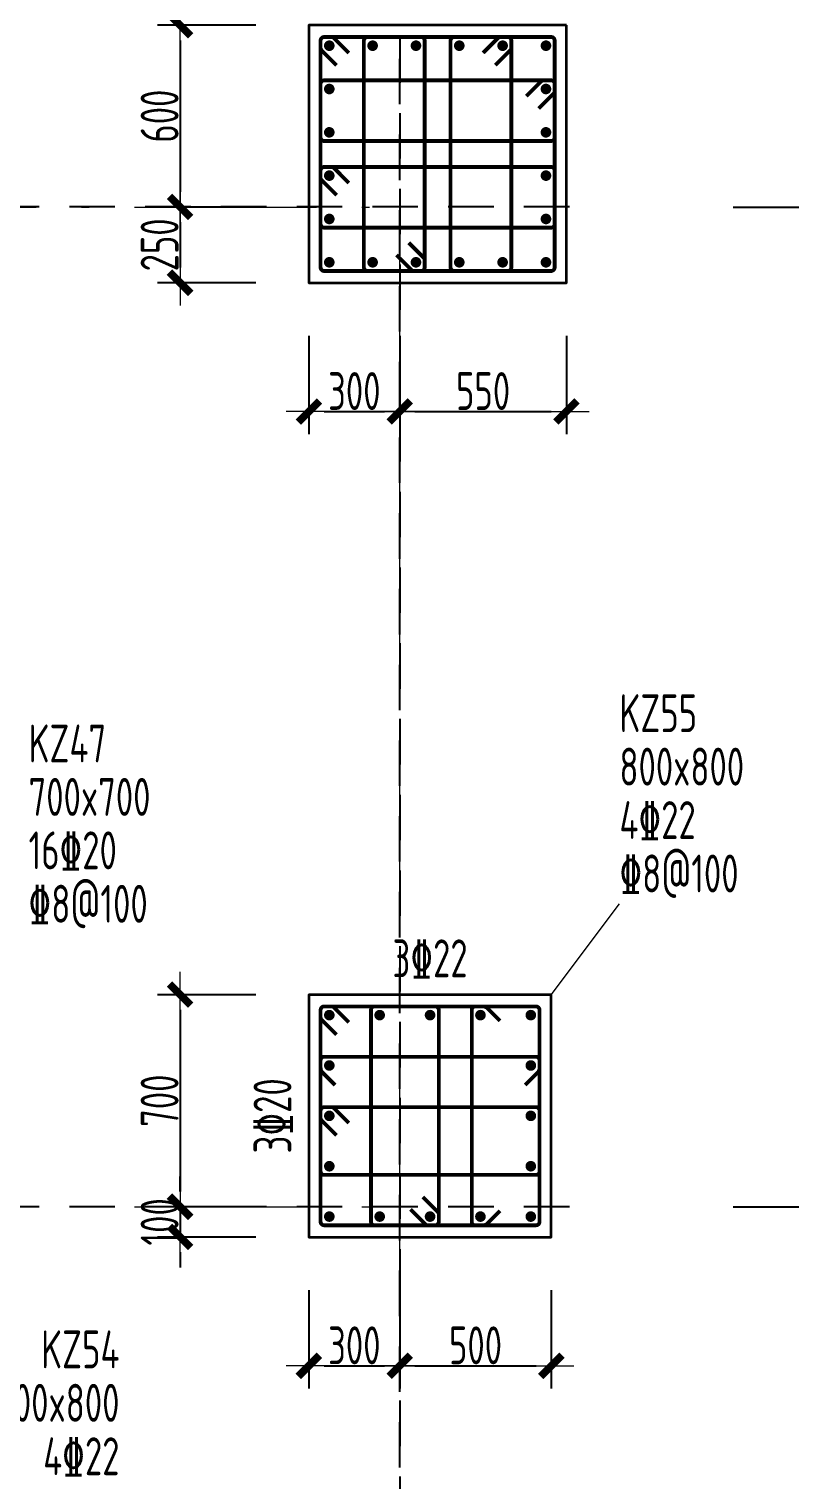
# Model space of a CAD drawing. Header units: millimetres. Extents: x 539196 to 807275, y 431843 to 1156631.
# Drawn here: x 647421 to 652443, y 581255 to 590834 of the extents above; entities that cross this region are included whole.
import ezdxf
from ezdxf.enums import TextEntityAlignment as Align

# ---------------------------------------------------------------- set-up
doc = ezdxf.new("R2010")
doc.units = ezdxf.units.MM
doc.header["$MEASUREMENT"] = 0
for name, pattern in [('DOTE', [2.42, 2, -0.2, 0.02, -0.2]), ('点划线', [1850, 1200, -300, 50, -300]), ('虚线', [500, 300, -200])]:
    doc.linetypes.add(name, pattern=pattern)
doc.layers.add('DOTE', color=1, linetype='DOTE')
for name, color, linetype, lineweight in [('柱原位标注', 7, 'Continuous', 18), ('柱尺寸标注', 3, 'Continuous', 18), ('柱标注引线', 2, 'Continuous', 18), ('柱箍筋', 1, 'Continuous', 25), ('柱纵筋', 1, 'Continuous', 70), ('柱集中标注', 2, 'Continuous', 18), ('砼柱', 2, 'Continuous', 35), ('网格', 9, '点划线', 18), ('轴线标注', 3, 'Continuous', 18)]:
    doc.layers.add(name, color=color, linetype=linetype, lineweight=lineweight)
doc.styles.add('样式 1', font='yjkeng.shx', dxfattribs={"width": 0.7, "bigfont": 'yjkchn.shx'})
doc.dimstyles.new('盈建科结构', dxfattribs={"dimscale": 100, "dimtxt": 2.5, "dimasz": 1, "dimexe": 1.5, "dimexo": 0.625, "dimgap": 0.1, "dimtad": 1, "dimdec": 0, "dimrnd": 1, "dimzin": 0, "dimdsep": 46, "dimtxsty": '样式 1', "dimblk": '_yjkbk', "dimblk1": 'ARCHTICK', "dimblk2": 'ARCHTICK', "dimcen": 0.09, "dimadec": 0, "dimazin": 0, "dimtfac": 1, "dimtdec": 4, "dimtix": 1, "dimtmove": 2, "dimatfit": 3, "dimfxl": 0, "dimtolj": 1, "dimtzin": 0, "dimarcsym": 0})

# ---------------------------------------------------------------- blocks, each defined once
blk = doc.blocks.new('_yjkbk')
blk.add_line((-1, 0), (1.5, 0))
blk.add_lwpolyline([(-0.7, -0.7, 0.5, 0.5, 0), (0.7, 0.7, 0.5, 0.5, 0)], format="xyseb")
blk = doc.blocks.new('*D2084')
at = {"layer": 'Defpoints', "color": 0}
for p in [(649267.6, 582859.2), (649867.6, 582859.2), (649867.6, 582009.2)]:
    blk.add_point(p, dxfattribs=at)
at = {"layer": '柱尺寸标注', "color": 0, "lineweight": -2}
for p, q in [((649267.6, 582509.2), (649267.6, 581859.2)), ((649867.6, 582509.2), (649867.6, 581859.2)), ((649367.6, 582009.2), (649767.6, 582009.2))]:
    blk.add_line(p, q, dxfattribs=at)
at = {"layer": '柱尺寸标注', "color": 0, "lineweight": -2, "xscale": 100, "yscale": 100, "zscale": 100, "rotation": 180}
blk.add_blockref('_yjkbk', (649267.6, 582009.2), dxfattribs=at)
at = {"layer": '柱尺寸标注', "color": 0, "lineweight": -2, "xscale": 100, "yscale": 100, "zscale": 100}
blk.add_blockref('_yjkbk', (649867.6, 582009.2), dxfattribs=at)
at = {"layer": '柱尺寸标注', "color": 0, "insert": (649567.6, 582144.2), "char_height": 250, "attachment_point": 5, "style": '样式 1'}
blk.add_mtext('\\A1;300', dxfattribs=at)
blk = doc.blocks.new('_ARCHTICK')
at = {"color": 0, "linetype": 'ByBlock', "const_width": 0.15}
blk.add_lwpolyline([(-0.5, -0.5), (0.5, 0.5)], dxfattribs=at)
blk = doc.blocks.new('*D2085')
at = {"layer": 'Defpoints', "color": 0}
for p in [(649867.6, 582859.2), (650867.6, 582859.2), (650867.6, 582009.2)]:
    blk.add_point(p, dxfattribs=at)
at = {"layer": '柱尺寸标注', "color": 0, "lineweight": -2}
for p, q in [((649867.6, 582509.2), (649867.6, 581859.2)), ((650867.6, 582509.2), (650867.6, 581859.2)), ((649967.6, 582009.2), (650767.6, 582009.2))]:
    blk.add_line(p, q, dxfattribs=at)
at = {"layer": '柱尺寸标注', "color": 0, "lineweight": -2, "xscale": 100, "yscale": 100, "zscale": 100, "rotation": 180}
blk.add_blockref('_yjkbk', (649867.6, 582009.2), dxfattribs=at)
at = {"layer": '柱尺寸标注', "color": 0, "lineweight": -2, "xscale": 100, "yscale": 100, "zscale": 100}
blk.add_blockref('_yjkbk', (650867.6, 582009.2), dxfattribs=at)
at = {"layer": '柱尺寸标注', "color": 0, "insert": (650367.6, 582144.2), "char_height": 250, "attachment_point": 5, "style": '样式 1'}
blk.add_mtext('\\A1;500', dxfattribs=at)
blk = doc.blocks.new('*D2086')
at = {"layer": 'Defpoints', "color": 0}
for p in [(649267.6, 584459.2), (648417.6, 583059.2), (649267.6, 583059.2)]:
    blk.add_point(p, dxfattribs=at)
at = {"layer": '柱尺寸标注', "color": 0, "lineweight": -2}
for p, q in [((648917.6, 584459.2), (648267.6, 584459.2)), ((648417.6, 584359.2), (648417.6, 583159.2)), ((648917.6, 583059.2), (648267.6, 583059.2))]:
    blk.add_line(p, q, dxfattribs=at)
at = {"layer": '柱尺寸标注', "color": 0, "lineweight": -2, "xscale": 100, "yscale": 100, "zscale": 100}
for p, rotation in [((648417.6, 584459.2), 90), ((648417.6, 583059.2), 270)]:
    blk.add_blockref('_yjkbk', p, dxfattribs=dict(at, rotation=rotation))
at = {"layer": '柱尺寸标注', "color": 0, "insert": (648282.6, 583759.2), "char_height": 250, "attachment_point": 5, "rotation": 90, "style": '样式 1'}
blk.add_mtext('\\A1;700', dxfattribs=at)
blk = doc.blocks.new('*D2087')
at = {"layer": 'Defpoints', "color": 0}
for p in [(649267.6, 583059.2), (648417.6, 582859.2), (649267.6, 582859.2)]:
    blk.add_point(p, dxfattribs=at)
at = {"layer": '柱尺寸标注', "color": 0, "lineweight": -2}
for p, q in [((648417.6, 583159.2), (648417.6, 583259.2)), ((648917.6, 583059.2), (648267.6, 583059.2)), ((648417.6, 583059.2), (648417.6, 582859.2)), ((648917.6, 582859.2), (648267.6, 582859.2)), ((648417.6, 582759.2), (648417.6, 582659.2))]:
    blk.add_line(p, q, dxfattribs=at)
at = {"layer": '柱尺寸标注', "color": 0, "lineweight": -2, "xscale": 100, "yscale": 100, "zscale": 100}
for p, rotation in [((648417.6, 583059.2), 270), ((648417.6, 582859.2), 90)]:
    blk.add_blockref('_yjkbk', p, dxfattribs=dict(at, rotation=rotation))
at = {"layer": '柱尺寸标注', "color": 0, "insert": (648282.6, 582959.2), "char_height": 250, "attachment_point": 5, "rotation": 90, "style": '样式 1'}
blk.add_mtext('\\A1;100', dxfattribs=at)
blk = doc.blocks.new('*D2088')
at = {"layer": 'Defpoints', "color": 0}
for p in [(649267.6, 589159.2), (649867.6, 589159.2), (649867.6, 588309.2)]:
    blk.add_point(p, dxfattribs=at)
at = {"layer": '柱尺寸标注', "color": 0, "lineweight": -2}
for p, q in [((649267.6, 588809.2), (649267.6, 588159.2)), ((649867.6, 588809.2), (649867.6, 588159.2)), ((649367.6, 588309.2), (649767.6, 588309.2))]:
    blk.add_line(p, q, dxfattribs=at)
at = {"layer": '柱尺寸标注', "color": 0, "lineweight": -2, "xscale": 100, "yscale": 100, "zscale": 100, "rotation": 180}
blk.add_blockref('_yjkbk', (649267.6, 588309.2), dxfattribs=at)
at = {"layer": '柱尺寸标注', "color": 0, "lineweight": -2, "xscale": 100, "yscale": 100, "zscale": 100}
blk.add_blockref('_yjkbk', (649867.6, 588309.2), dxfattribs=at)
at = {"layer": '柱尺寸标注', "color": 0, "insert": (649567.6, 588444.2), "char_height": 250, "attachment_point": 5, "style": '样式 1'}
blk.add_mtext('\\A1;300', dxfattribs=at)
blk = doc.blocks.new('*D2089')
at = {"layer": 'Defpoints', "color": 0}
for p in [(649867.6, 589159.2), (650967.6, 589159.2), (650967.6, 588309.2)]:
    blk.add_point(p, dxfattribs=at)
at = {"layer": '柱尺寸标注', "color": 0, "lineweight": -2}
for p, q in [((649867.6, 588809.2), (649867.6, 588159.2)), ((650967.6, 588809.2), (650967.6, 588159.2)), ((649967.6, 588309.2), (650867.6, 588309.2))]:
    blk.add_line(p, q, dxfattribs=at)
at = {"layer": '柱尺寸标注', "color": 0, "lineweight": -2, "xscale": 100, "yscale": 100, "zscale": 100, "rotation": 180}
blk.add_blockref('_yjkbk', (649867.6, 588309.2), dxfattribs=at)
at = {"layer": '柱尺寸标注', "color": 0, "lineweight": -2, "xscale": 100, "yscale": 100, "zscale": 100}
blk.add_blockref('_yjkbk', (650967.6, 588309.2), dxfattribs=at)
at = {"layer": '柱尺寸标注', "color": 0, "insert": (650417.6, 588444.2), "char_height": 250, "attachment_point": 5, "style": '样式 1'}
blk.add_mtext('\\A1;550', dxfattribs=at)
blk = doc.blocks.new('*D2090')
at = {"layer": 'Defpoints', "color": 0}
for p in [(649267.6, 590859.2), (648417.6, 589659.2), (649267.6, 589659.2)]:
    blk.add_point(p, dxfattribs=at)
at = {"layer": '柱尺寸标注', "color": 0, "lineweight": -2}
for p, q in [((648917.6, 590859.2), (648267.6, 590859.2)), ((648417.6, 590759.2), (648417.6, 589759.2)), ((648917.6, 589659.2), (648267.6, 589659.2))]:
    blk.add_line(p, q, dxfattribs=at)
at = {"layer": '柱尺寸标注', "color": 0, "lineweight": -2, "xscale": 100, "yscale": 100, "zscale": 100}
for p, rotation in [((648417.6, 590859.2), 90), ((648417.6, 589659.2), 270)]:
    blk.add_blockref('_yjkbk', p, dxfattribs=dict(at, rotation=rotation))
at = {"layer": '柱尺寸标注', "color": 0, "insert": (648282.6, 590259.2), "char_height": 250, "attachment_point": 5, "rotation": 90, "style": '样式 1'}
blk.add_mtext('\\A1;600', dxfattribs=at)
blk = doc.blocks.new('*D2091')
at = {"layer": 'Defpoints', "color": 0}
for p in [(649267.6, 589659.2), (648417.6, 589159.2), (649267.6, 589159.2)]:
    blk.add_point(p, dxfattribs=at)
at = {"layer": '柱尺寸标注', "color": 0, "lineweight": -2}
for p, q in [((648917.6, 589659.2), (648267.6, 589659.2)), ((648417.6, 589559.2), (648417.6, 589259.2)), ((648917.6, 589159.2), (648267.6, 589159.2))]:
    blk.add_line(p, q, dxfattribs=at)
at = {"layer": '柱尺寸标注', "color": 0, "lineweight": -2, "xscale": 100, "yscale": 100, "zscale": 100}
for p, rotation in [((648417.6, 589659.2), 90), ((648417.6, 589159.2), 270)]:
    blk.add_blockref('_yjkbk', p, dxfattribs=dict(at, rotation=rotation))
at = {"layer": '柱尺寸标注', "color": 0, "insert": (648282.6, 589409.2), "char_height": 250, "attachment_point": 5, "rotation": 90, "style": '样式 1'}
blk.add_mtext('\\A1;250', dxfattribs=at)
blk = doc.blocks.new('*D2135')
at = {"layer": 'Defpoints', "color": 0}
for p in [(649867.6, 592659.2), (646267.6, 589659.2), (649867.6, 589659.2)]:
    blk.add_point(p, dxfattribs=at)
at = {"layer": '轴线标注', "color": 0, "lineweight": -2}
for p, q in [((646267.6, 591859.2), (646267.6, 592809.2)), ((649867.6, 591859.2), (649867.6, 592809.2)), ((646367.6, 592659.2), (649767.6, 592659.2))]:
    blk.add_line(p, q, dxfattribs=at)
at = {"layer": '轴线标注', "color": 0, "lineweight": -2, "xscale": 100, "yscale": 100, "zscale": 100, "rotation": 180}
blk.add_blockref('_yjkbk', (646267.6, 592659.2), dxfattribs=at)
at = {"layer": '轴线标注', "color": 0, "lineweight": -2, "xscale": 100, "yscale": 100, "zscale": 100}
blk.add_blockref('_yjkbk', (649867.6, 592659.2), dxfattribs=at)
at = {"layer": '轴线标注', "color": 0, "insert": (648067.6, 592794.2), "char_height": 250, "attachment_point": 5, "style": '样式 1'}
blk.add_mtext('\\A1;3600', dxfattribs=at)
blk = doc.blocks.new('*D2137')
at = {"layer": 'Defpoints', "color": 0}
for p in [(649867.6, 589659.2), (649867.6, 583059.2), (652867.6, 583059.2)]:
    blk.add_point(p, dxfattribs=at)
at = {"layer": '轴线标注', "color": 0, "lineweight": -2}
for p, q in [((652067.6, 589659.2), (653017.6, 589659.2)), ((652867.6, 589559.2), (652867.6, 583159.2)), ((652067.6, 583059.2), (653017.6, 583059.2))]:
    blk.add_line(p, q, dxfattribs=at)
at = {"layer": '轴线标注', "color": 0, "lineweight": -2, "xscale": 100, "yscale": 100, "zscale": 100}
for p, rotation in [((652867.6, 589659.2), 90), ((652867.6, 583059.2), 270)]:
    blk.add_blockref('_yjkbk', p, dxfattribs=dict(at, rotation=rotation))
at = {"layer": '轴线标注', "color": 0, "insert": (652732.6, 586359.2), "char_height": 250, "attachment_point": 5, "rotation": 90, "style": '样式 1'}
blk.add_mtext('\\A1;6600', dxfattribs=at)
blk = doc.blocks.new('*D2139')
at = {"layer": 'Defpoints', "color": 0}
for p in [(649867.6, 583059.2), (649867.6, 580059.2), (652867.6, 580059.2)]:
    blk.add_point(p, dxfattribs=at)
at = {"layer": '轴线标注', "color": 0, "lineweight": -2}
for p, q in [((652067.6, 583059.2), (653017.6, 583059.2)), ((652867.6, 582959.2), (652867.6, 580159.2)), ((652067.6, 580059.2), (653017.6, 580059.2))]:
    blk.add_line(p, q, dxfattribs=at)
at = {"layer": '轴线标注', "color": 0, "lineweight": -2, "xscale": 100, "yscale": 100, "zscale": 100}
for p, rotation in [((652867.6, 583059.2), 90), ((652867.6, 580059.2), 270)]:
    blk.add_blockref('_yjkbk', p, dxfattribs=dict(at, rotation=rotation))
at = {"layer": '轴线标注', "color": 0, "insert": (652732.6, 581559.2), "char_height": 250, "attachment_point": 5, "rotation": 90, "style": '样式 1'}
blk.add_mtext('\\A1;3000', dxfattribs=at)
blk = doc.blocks.new('jzzw')
at = {"layer": 'DOTE', "color": 1, "linetype": '虚线'}
for p, q in [((951385.8, 872027.1), (951385.8, 890469)), ((951385.8, 890469), (951385.8, 834829)), ((952505.8, 889349), (912185.8, 889349)), ((952505.8, 889349), (912185.8, 889349)), ((952505.8, 889349), (912185.8, 889349)), ((952505.8, 889349), (912185.8, 889349)), ((952505.8, 882749), (911885.8, 882749))]:
    blk.add_line(p, q, dxfattribs=at)

msp = doc.modelspace()

# ---------------------------------------------------------------- linework, layer by layer
at = {"layer": '柱标注引线'}
msp.add_line((650867.6, 584459.2), (651317.6, 585059.2), dxfattribs=at)
at = {"layer": '柱箍筋', "const_width": 25}
for points in [[(649531.6, 590676.5), (649433.4, 590774.8, 0.198912), (649416.6, 590781.7), (649368.8, 590781.7, 0.414214), (649345.1, 590758), (649345.1, 589260.5, 0.414214), (649368.8, 589236.7), (650866.3, 589236.7, 0.414214), (650890.1, 589260.5), (650890.1, 590758, 0.414214), (650866.3, 590781.7), (649368.8, 590781.7, 0.414214), (649345.1, 590758), (649345.1, 590710.2, 0.198912), (649352, 590693.5), (649450.3, 590595.2)], [(649845.5, 589342), (649943.8, 589243.7, 0.198912), (649960.6, 589236.7), (650008.3, 589236.7, 0.414214), (650032.1, 589260.5), (650032.1, 590758, 0.414214), (650008.3, 590781.7), (649654.8, 590781.7, 0.414214), (649631.1, 590758), (649631.1, 589260.5, 0.414214), (649654.8, 589236.7), (650008.3, 589236.7, 0.414214), (650032.1, 589260.5), (650032.1, 589308.2, 0.198912), (650025.1, 589325), (649926.9, 589423.3)], [(650417.5, 590676.5), (650515.8, 590774.8, -0.198912), (650532.6, 590781.7), (650580.3, 590781.7, -0.414214), (650604.1, 590758), (650604.1, 589260.5, -0.414214), (650580.3, 589236.7), (650226.8, 589236.7, -0.414214), (650203.1, 589260.5), (650203.1, 590758, -0.414214), (650226.8, 590781.7), (650580.3, 590781.7, -0.414214), (650604.1, 590758), (650604.1, 590710.2, -0.198912), (650597.1, 590693.5), (650498.9, 590595.2)], [(650784.9, 590309.2), (650883.1, 590407.5, 0.198912), (650890.1, 590424.2), (650890.1, 590472, 0.414214), (650866.3, 590495.7), (649368.8, 590495.7, 0.414214), (649345.1, 590472), (649345.1, 590118.5, 0.414214), (649368.8, 590094.7), (650866.3, 590094.7, 0.414214), (650890.1, 590118.5), (650890.1, 590472, 0.414214), (650866.3, 590495.7), (650818.6, 590495.7, 0.198912), (650801.8, 590488.8), (650703.5, 590390.5)], [(649450.3, 589737.2), (649352, 589835.5, -0.198912), (649345.1, 589852.2), (649345.1, 589900, -0.414214), (649368.8, 589923.7), (650866.3, 589923.7, -0.414214), (650890.1, 589900), (650890.1, 589546.5, -0.414214), (650866.3, 589522.7), (649368.8, 589522.7, -0.414214), (649345.1, 589546.5), (649345.1, 589900, -0.414214), (649368.8, 589923.7), (649416.6, 589923.7, -0.198912), (649433.4, 589916.8), (649531.6, 589818.5)], [(649531.6, 584276.5), (649433.4, 584374.8, 0.198912), (649416.6, 584381.7), (649368.8, 584381.7, 0.414214), (649345.1, 584358), (649345.1, 582960.5, 0.414214), (649368.8, 582936.7), (650766.3, 582936.7, 0.414214), (650790.1, 582960.5), (650790.1, 584358, 0.414214), (650766.3, 584381.7), (649368.8, 584381.7, 0.414214), (649345.1, 584358), (649345.1, 584310.2, 0.198912), (649352, 584293.5), (649450.3, 584195.2)], [(649938.5, 583042), (650036.8, 582943.7, 0.198912), (650053.6, 582936.7), (650101.3, 582936.7, 0.414214), (650125.1, 582960.5), (650125.1, 584358, 0.414214), (650101.3, 584381.7), (649701.3, 584381.7, 0.414214), (649677.6, 584358), (649677.6, 582960.5, 0.414214), (649701.3, 582936.7), (650101.3, 582936.7, 0.414214), (650125.1, 582960.5), (650125.1, 583008.2, 0.198912), (650118.1, 583025), (650019.9, 583123.3)], [(650529.1, 583032.1), (650440.7, 582943.7, -0.131362), (650414.1, 582936.7), (650366.3, 582936.7, -0.414214), (650342.6, 582960.5), (650342.6, 584358, -0.414214), (650366.3, 584381.7), (650414.1, 584381.7, -0.131362), (650440.7, 584374.8), (650529.1, 584286.4)], [(649440.4, 583862.7), (649352, 583951.1, -0.131362), (649345.1, 583977.7), (649345.1, 584025.5, -0.414214), (649368.8, 584049.2), (650766.3, 584049.2, -0.414214), (650790.1, 584025.5), (650790.1, 583977.7, -0.131362), (650783.1, 583951.1), (650694.7, 583862.7)], [(649450.3, 583530.2), (649352, 583628.5, -0.198912), (649345.1, 583645.2), (649345.1, 583693, -0.414214), (649368.8, 583716.7), (650766.3, 583716.7, -0.414214), (650790.1, 583693), (650790.1, 583293, -0.414214), (650766.3, 583269.2), (649368.8, 583269.2, -0.414214), (649345.1, 583293), (649345.1, 583693, -0.414214), (649368.8, 583716.7), (649416.6, 583716.7, -0.198912), (649433.4, 583709.8), (649531.6, 583611.5)]]:
    msp.add_lwpolyline(points, format="xyb", dxfattribs=at)
at = {"layer": '柱纵筋', "const_width": 35}
for points in [[(649420.1, 590724.2, 1), (649385.1, 590724.2, 1)], [(649706.1, 590724.2, 1), (649671.1, 590724.2, 1)], [(649992.1, 590724.2, 1), (649957.1, 590724.2, 1)], [(650278.1, 590724.2, 1), (650243.1, 590724.2, 1)], [(650564.1, 590724.2, 1), (650529.1, 590724.2, 1)], [(650850.1, 590724.2, 1), (650815.1, 590724.2, 1)], [(649420.1, 590438.2, 1), (649385.1, 590438.2, 1)], [(650850.1, 590438.2, 1), (650815.1, 590438.2, 1)], [(649420.1, 590152.2, 1), (649385.1, 590152.2, 1)], [(650850.1, 590152.2, 1), (650815.1, 590152.2, 1)], [(649420.1, 589866.2, 1), (649385.1, 589866.2, 1)], [(650850.1, 589866.2, 1), (650815.1, 589866.2, 1)], [(649420.1, 589580.2, 1), (649385.1, 589580.2, 1)], [(650850.1, 589580.2, 1), (650815.1, 589580.2, 1)], [(649420.1, 589294.2, 1), (649385.1, 589294.2, 1)], [(649706.1, 589294.2, 1), (649671.1, 589294.2, 1)], [(649992.1, 589294.2, 1), (649957.1, 589294.2, 1)], [(650278.1, 589294.2, 1), (650243.1, 589294.2, 1)], [(650564.1, 589294.2, 1), (650529.1, 589294.2, 1)], [(650850.1, 589294.2, 1), (650815.1, 589294.2, 1)], [(649420.1, 584324.2, 1), (649385.1, 584324.2, 1)], [(649752.6, 584324.2, 1), (649717.6, 584324.2, 1)], [(650085.1, 584324.2, 1), (650050.1, 584324.2, 1)], [(650417.6, 584324.2, 1), (650382.6, 584324.2, 1)], [(650750.1, 584324.2, 1), (650715.1, 584324.2, 1)], [(649420.1, 583991.7, 1), (649385.1, 583991.7, 1)], [(650750.1, 583991.7, 1), (650715.1, 583991.7, 1)], [(649420.1, 583659.2, 1), (649385.1, 583659.2, 1)], [(650750.1, 583659.2, 1), (650715.1, 583659.2, 1)], [(649420.1, 583326.7, 1), (649385.1, 583326.7, 1)], [(650750.1, 583326.7, 1), (650715.1, 583326.7, 1)], [(649420.1, 582994.2, 1), (649385.1, 582994.2, 1)], [(649752.6, 582994.2, 1), (649717.6, 582994.2, 1)], [(650085.1, 582994.2, 1), (650050.1, 582994.2, 1)], [(650417.6, 582994.2, 1), (650382.6, 582994.2, 1)], [(650750.1, 582994.2, 1), (650715.1, 582994.2, 1)]]:
    msp.add_lwpolyline(points, format="xyb", close=True, dxfattribs=at)
at = {"layer": '砼柱'}
for points in [[(650967.6, 590859.2), (649267.6, 590859.2), (649267.6, 589159.2), (650967.6, 589159.2)], [(650867.6, 584459.2), (649267.6, 584459.2), (649267.6, 582859.2), (650867.6, 582859.2)]]:
    msp.add_lwpolyline(points, close=True, dxfattribs=at)
at = {"layer": '网格'}
for p, q in [((646267.6, 589659.2), (649867.6, 589659.2)), ((649867.6, 583059.2), (649867.6, 589659.2)), ((646267.6, 583059.2), (649867.6, 583059.2)), ((649867.6, 580059.2), (649867.6, 583059.2))]:
    msp.add_line(p, q, dxfattribs=at)

# ---------------------------------------------------------------- block references
msp.add_blockref('jzzw', (-301518.2, -299689.7))

# ---------------------------------------------------------------- texts
at = {"layer": '柱原位标注', "linetype": 'Continuous', "style": '样式 1', "width": 0.7}
msp.add_text('3\x8422', height=250, dxfattribs=at).set_placement((650067.6, 584499.2), align=Align.BOTTOM_CENTER)
msp.add_text('3\x8420', height=250, rotation=90, dxfattribs=at).set_placement((649227.6, 583659.2), align=Align.BOTTOM_CENTER)
at = {"layer": '柱集中标注', "linetype": 'Continuous', "style": '样式 1', "width": 0.7}
for s, p in [('KZ55', (651317.6, 586117.5)), ('KZ47', (647417.6, 585917.5)), ('800x800', (651317.6, 585764.7)), ('700x700', (647417.6, 585564.7)), ('4\x8422', (651317.6, 585412)), ('16\x8420', (647417.6, 585212)), ('\x848@100', (651317.6, 585059.2)), ('\x848@100', (647417.6, 584859.2))]:
    msp.add_text(s, height=250, dxfattribs=at).set_placement(p, align=Align.BOTTOM_LEFT)
for s, p in [('KZ54', (648017.6, 581917.5)), ('800x800', (648017.6, 581564.7)), ('4\x8422', (648017.6, 581212))]:
    msp.add_text(s, height=250, dxfattribs=at).set_placement(p, align=Align.BOTTOM_RIGHT)

# ---------------------------------------------------------------- dimensions: what is measured, and where the dimension line sits
at = {"layer": '柱尺寸标注'}
for p1, p2, picture, middle in [((649267.6, 590859.2), (649267.6, 589659.2), '*D2090', (648282.6, 590259.2)), ((649267.6, 589659.2), (649267.6, 589159.2), '*D2091', (648282.6, 589409.2)), ((649267.6, 589159.2), (649867.6, 589159.2), '*D2088', (649567.6, 588444.2)), ((649867.6, 589159.2), (650967.6, 589159.2), '*D2089', (650417.6, 588444.2)), ((649267.6, 584459.2), (649267.6, 583059.2), '*D2086', (648282.6, 583759.2)), ((649267.6, 583059.2), (649267.6, 582859.2), '*D2087', (648282.6, 582959.2)), ((649267.6, 582859.2), (649867.6, 582859.2), '*D2084', (649567.6, 582144.2)), ((649867.6, 582859.2), (650867.6, 582859.2), '*D2085', (650367.6, 582144.2))]:
    dim = msp.add_aligned_dim(p1=p1, p2=p2, distance=-850, dimstyle='盈建科结构', override={"dimscale": 100, "dimtxt": 2.5, "dimasz": 1, "dimexe": 1.5, "dimexo": 3.5, "dimgap": 0.1, "dimtad": 1, "dimlfac": 0.5, "dimrnd": 5, "dimdle": 0, "dimfxlon": 0}, dxfattribs=at)
    dim.commit()
    dim.dimension.update_dxf_attribs({"geometry": picture, "text_midpoint": middle})
at = {"layer": '轴线标注'}
for p1, p2, picture, middle in [((646267.6, 589659.2), (649867.6, 589659.2), '*D2135', (648067.6, 592794.2)), ((649867.6, 589659.2), (649867.6, 583059.2), '*D2137', (652732.6, 586359.2)), ((649867.6, 583059.2), (649867.6, 580059.2), '*D2139', (652732.6, 581559.2))]:
    dim = msp.add_aligned_dim(p1=p1, p2=p2, distance=3000, dimstyle='盈建科结构', override={"dimscale": 100, "dimtxt": 2.5, "dimasz": 1, "dimexe": 1.5, "dimexo": 22, "dimgap": 0.1, "dimtad": 1, "dimlfac": 1, "dimrnd": 5, "dimdle": 0, "dimfxlon": 0}, dxfattribs=at)
    dim.commit()
    dim.dimension.update_dxf_attribs({"geometry": picture, "text_midpoint": middle})

doc.saveas('drawing.dxf')
